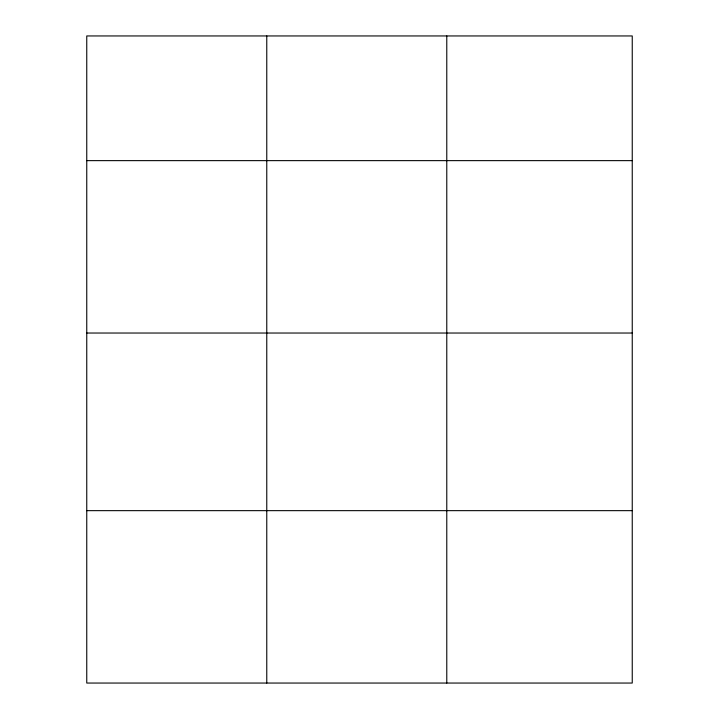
<?xml version="1.0" encoding="UTF-8"?>
<svg xmlns="http://www.w3.org/2000/svg" width="719" height="719" viewBox="0 0 719 719"><rect width="100%" height="100%" fill="white"/><g stroke="black" fill="none" stroke-linecap="round" stroke-linejoin="round"><path stroke-width="1.08" d="M632.244 333.032L632.244 35.95L86.756 35.95L86.756 683.05L632.244 683.05L632.244 333.032L86.756 333.032M86.756 160.634L632.244 160.634M86.756 510.652L632.244 510.652M446.778 35.95L446.778 683.05M266.767 35.95L266.767 683.05"/></g></svg>
